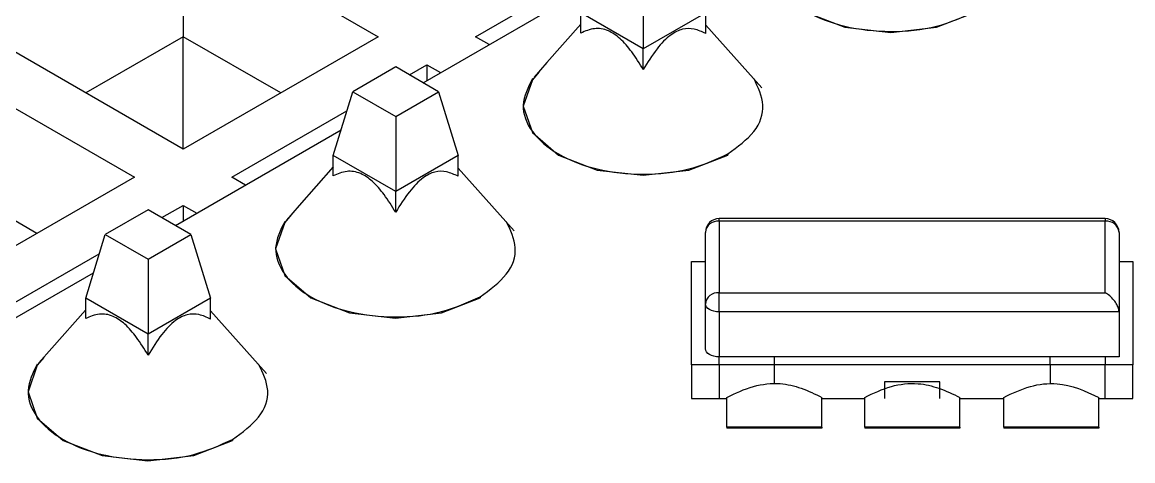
# Model space of a CAD drawing. Header units: millimetres. Extents: x 53 to 380, y 29 to 265.
# Drawn here: x 296.116 to 300.143, y 111.987 to 113.58 of the extents above; entities that cross this region are included whole.
import ezdxf

# ---------------------------------------------------------------- set-up
doc = ezdxf.new("R2010")
doc.units = ezdxf.units.MM

msp = doc.modelspace()

# ---------------------------------------------------------------- linework, layer by layer
at = {"color": 7, "linetype": 'Continuous', "lineweight": 25}
for p, q in [((296.6994, 113.9356), (297.4065, 113.5274)), ((296.6994, 113.9356), (296.6994, 113.5273)), ((297.7601, 113.5274), (298.1913, 113.7763)), ((298.3682, 113.7563), (298.3682, 113.484)), ((297.5692, 113.3603), (298.1702, 113.7073)), ((298.3682, 113.484), (298.1419, 113.6146)), ((298.1419, 113.5406), (298.1419, 113.6146)), ((298.5945, 113.6146), (298.3682, 113.484)), ((298.5945, 113.5389), (298.5945, 113.6146)), ((298.7981, 113.3412), (298.5945, 113.5688)), ((296.6994, 113.1191), (295.9923, 113.5274)), ((296.6994, 113.5273), (296.3459, 113.3232)), ((297.4065, 113.5274), (296.6994, 113.1191)), ((297.053, 113.3232), (296.6994, 113.5273)), ((296.6994, 113.1191), (296.6994, 113.5273)), ((297.8093, 113.4989), (297.7601, 113.5274)), ((298.3682, 113.4082), (298.3682, 113.484)), ((295.8155, 113.4253), (296.5227, 113.0171)), ((297.52, 113.3887), (297.5833, 113.4253)), ((297.5833, 113.4253), (297.6326, 113.3969)), ((297.5833, 113.4253), (297.5833, 113.3684)), ((297.4702, 113.4175), (297.3146, 113.3277)), ((297.6257, 113.3277), (297.4702, 113.4175)), ((297.2439, 113.0962), (297.3146, 113.3277)), ((297.3146, 113.3277), (297.4702, 113.2379)), ((297.4702, 113.2379), (297.6257, 113.3277)), ((297.6257, 113.3277), (297.6964, 113.0962)), ((296.8762, 113.0171), (297.2933, 113.2579)), ((297.4702, 113.2379), (297.4702, 112.9655)), ((296.6712, 112.8419), (297.2722, 113.1888)), ((298.6747, 113.1017), (298.6747, 113.0976)), ((297.4702, 112.9655), (297.2439, 113.0962)), ((297.2439, 113.0222), (297.2439, 113.0962)), ((297.6964, 113.0962), (297.4702, 112.9655)), ((297.6964, 113.0205), (297.6964, 113.0962)), ((297.9001, 112.8228), (297.6967, 113.0502)), ((296.5227, 113.0171), (295.8155, 112.6089)), ((296.1691, 112.813), (295.8155, 113.0171)), ((296.9255, 112.9887), (296.8762, 113.0171)), ((297.4702, 112.8898), (297.4702, 112.9655)), ((296.5721, 112.8991), (296.4166, 112.8093)), ((296.7277, 112.8093), (296.5721, 112.8991)), ((296.622, 112.8703), (296.6994, 112.915)), ((296.6994, 112.915), (296.7487, 112.8866)), ((296.6994, 112.915), (296.6994, 112.8582)), ((300.0434, 112.8668), (298.6434, 112.8668)), ((298.6434, 112.8576), (298.6434, 112.5978)), ((300.0434, 112.8576), (298.6434, 112.8576)), ((300.0434, 112.5978), (300.0434, 112.8576)), ((296.3459, 112.5777), (296.4166, 112.8093)), ((296.4166, 112.8093), (296.5721, 112.7195)), ((296.5721, 112.7195), (296.7277, 112.8093)), ((296.7277, 112.8093), (296.7984, 112.5777)), ((298.5934, 112.557), (298.5934, 112.8168)), ((300.0934, 112.8168), (300.0934, 112.5281)), ((295.9923, 112.5068), (296.3953, 112.7395)), ((296.5721, 112.7195), (296.5721, 112.4471)), ((298.5434, 112.336), (298.5434, 112.7112)), ((298.5434, 112.7112), (298.5934, 112.7112)), ((300.0934, 112.7112), (300.1434, 112.7112)), ((300.1434, 112.7112), (300.1434, 112.336)), ((295.7732, 112.3235), (296.3742, 112.6704)), ((296.5721, 112.4471), (296.3459, 112.5777)), ((296.3459, 112.5038), (296.3459, 112.5777)), ((296.7984, 112.5777), (296.5721, 112.4471)), ((296.7984, 112.502), (296.7984, 112.5777)), ((297.7767, 112.5833), (297.7767, 112.5792)), ((298.6434, 112.5978), (300.0434, 112.5978)), ((298.5934, 112.3937), (298.5934, 112.557)), ((297.002, 112.3044), (296.7987, 112.5317)), ((300.0934, 112.5281), (298.6434, 112.5281)), ((298.6434, 112.5281), (298.6434, 112.3648)), ((300.0934, 112.5281), (300.0934, 112.3648)), ((296.5721, 112.3714), (296.5721, 112.4471)), ((298.5434, 112.336), (298.5434, 112.2135)), ((298.6434, 112.336), (298.5434, 112.336)), ((298.8434, 112.3648), (298.6434, 112.3648)), ((298.6434, 112.336), (298.6434, 112.3648)), ((298.6434, 112.336), (298.6434, 112.2135)), ((298.8434, 112.336), (298.6434, 112.336)), ((299.8434, 112.3648), (298.8434, 112.3648)), ((298.8434, 112.336), (298.8434, 112.3648)), ((299.8434, 112.336), (298.8434, 112.336)), ((300.0434, 112.3648), (299.8434, 112.3648)), ((299.8434, 112.336), (299.8434, 112.3648)), ((300.0434, 112.336), (299.8434, 112.336)), ((300.0934, 112.3648), (300.0434, 112.3648)), ((300.0434, 112.3648), (300.0434, 112.336)), ((300.0434, 112.2135), (300.0434, 112.336)), ((300.1434, 112.336), (300.0434, 112.336)), ((300.1434, 112.2135), (300.1434, 112.336)), ((299.4434, 112.2747), (299.2434, 112.2747)), ((299.2434, 112.2747), (299.2434, 112.2494)), ((299.4434, 112.2496), (299.4434, 112.2747)), ((299.2434, 112.2472), (299.2434, 112.2135)), ((299.4434, 112.2135), (299.4434, 112.2493)), ((298.5434, 112.2135), (298.6434, 112.2135)), ((298.6434, 112.2135), (298.6714, 112.2135)), ((299.0161, 112.2135), (299.1713, 112.2135)), ((299.516, 112.2135), (299.6755, 112.2135)), ((300.0202, 112.2135), (300.0434, 112.2135)), ((300.0434, 112.2135), (300.1434, 112.2135)), ((298.6714, 112.1098), (298.6714, 112.1058)), ((299.0161, 112.1058), (298.6714, 112.1058)), ((299.0161, 112.1098), (299.0161, 112.1058)), ((299.1713, 112.1098), (299.1713, 112.1058)), ((299.516, 112.1058), (299.1713, 112.1058)), ((299.516, 112.1098), (299.516, 112.1058)), ((299.6755, 112.1098), (299.6755, 112.1058)), ((300.0202, 112.1058), (299.6755, 112.1058)), ((300.0202, 112.1098), (300.0202, 112.1058)), ((296.8786, 112.0649), (296.8786, 112.0608))]:
    msp.add_line(p, q, dxfattribs=at)
at = {"color": 8, "linetype": 'Continuous', "lineweight": 25}
for p, q in [((298.8434, 112.2684), (298.8434, 112.336)), ((299.8434, 112.336), (299.8434, 112.2681))]:
    msp.add_line(p, q, dxfattribs=at)
at = {"color": 7, "linetype": 'Continuous', "lineweight": 25, "flags": 128}
for points in [[(298.8877, 113.9174), (298.864, 113.8894), (298.8309, 113.7934), (298.864, 113.6974), (298.9582, 113.616), (299.0991, 113.5617), (299.2654, 113.5426), (299.4317, 113.5617), (299.5727, 113.616)], [(298.1419, 113.5731), (298.0186, 113.4332), (297.9718, 113.3802)], [(297.9896, 113.399), (297.9659, 113.371), (297.9329, 113.275), (297.9659, 113.179), (298.0601, 113.0976), (298.2011, 113.0432), (298.3674, 113.0241), (298.5337, 113.0432), (298.6747, 113.0976)], [(297.2439, 113.0546), (297.1206, 112.9148), (297.0738, 112.8618)], [(297.0916, 112.8806), (297.0679, 112.8526), (297.0348, 112.7566), (297.0679, 112.6606), (297.1621, 112.5792), (297.3031, 112.5248), (297.4694, 112.5057), (297.6357, 112.5248), (297.7767, 112.5792)], [(298.6434, 112.5281), (298.6434, 112.5366), (298.6434, 112.5459), (298.6434, 112.5557), (298.6434, 112.5655), (298.6434, 112.5749), (298.6434, 112.5837), (298.6434, 112.5914), (298.6434, 112.5978)], [(298.6434, 112.5281), (298.6336, 112.5287), (298.6243, 112.5303), (298.6156, 112.533), (298.608, 112.5366), (298.6018, 112.541), (298.5972, 112.5459), (298.5944, 112.5514), (298.5934, 112.557)], [(296.3446, 112.5347), (296.2225, 112.3964), (296.1758, 112.3434)], [(298.6434, 112.3648), (298.6336, 112.3654), (298.6243, 112.367), (298.6156, 112.3697), (298.608, 112.3733), (298.6018, 112.3776), (298.5972, 112.3826), (298.5944, 112.3881), (298.5934, 112.3937)], [(296.1936, 112.3621), (296.1699, 112.3342), (296.1368, 112.2382), (296.1699, 112.1422), (296.2641, 112.0608), (296.4051, 112.0064), (296.5714, 111.9873), (296.7376, 112.0064), (296.8786, 112.0608)]]:
    msp.add_lwpolyline(points, dxfattribs=at)
at = {"color": 8, "linetype": 'Continuous', "lineweight": 25, "flags": 128}
for points in [[(298.6434, 112.8576), (298.6434, 112.8624), (298.6434, 112.8655), (298.6434, 112.8668), (298.6434, 112.8668)], [(300.0434, 112.8668), (300.0434, 112.8668), (300.0434, 112.8655), (300.0434, 112.8624), (300.0434, 112.8576)]]:
    msp.add_lwpolyline(points, dxfattribs=at)
at = {"color": 7, "linetype": 'Continuous', "lineweight": 25}
for centre, radius, start, end in [((298.6434, 112.8168), 0.05, 90, 180), ((300.0434, 112.8168), 0.05, 0, 90), ((298.6392, 112.8117), 0.0461, 84.8164, 173.6485), ((300.0476, 112.8117), 0.0461, 6.3517, 95.1833), ((298.6392, 112.5519), 0.0461, 84.8167, 173.6482)]:
    msp.add_arc(centre, radius, start, end, dxfattribs=at)
for points, knots in [([(298.864, 113.8936), (298.8482, 113.8618), (298.8168, 113.7982), (298.8543, 113.6989), (298.9499, 113.6156), (299.095, 113.5597), (299.2648, 113.5405), (299.4382, 113.5585), (299.5279, 113.5996), (299.5727, 113.6202)], [0, 0, 0, 0, 0.142857, 0.285714, 0.428571, 0.571429, 0.714286, 0.857143, 1, 1, 1, 1]), ([(298.3682, 113.4082), (298.3547, 113.4302), (298.3295, 113.4708), (298.286, 113.5216), (298.2375, 113.5546), (298.1868, 113.5606), (298.1577, 113.5477), (298.1419, 113.5406)], [0, 0, 0, 0, 0.2101508, 0.3903337, 0.553502, 0.757156, 1, 1, 1, 1]), ([(298.5945, 113.5389), (298.5809, 113.5453), (298.5558, 113.5573), (298.5124, 113.5585), (298.4636, 113.535), (298.4129, 113.481), (298.384, 113.4339), (298.3682, 113.4082)], [0, 0, 0, 0, 0.21021, 0.389862, 0.552009, 0.755734, 1, 1, 1, 1]), ([(297.9659, 113.3751), (297.9502, 113.3434), (297.9187, 113.2798), (297.9562, 113.1804), (298.0519, 113.0972), (298.197, 113.0412), (298.3668, 113.0221), (298.5402, 113.0401), (298.6298, 113.0812), (298.6747, 113.1017)], [0, 0, 0, 0, 0.142857, 0.285714, 0.428571, 0.571429, 0.714286, 0.857143, 1, 1, 1, 1]), ([(298.6747, 113.1017), (298.71, 113.1276), (298.7808, 113.1792), (298.8155, 113.2801), (298.7844, 113.3435), (298.7689, 113.3751)], [0, 0, 0, 0, 0.333333, 0.666667, 1, 1, 1, 1]), ([(297.4702, 112.8898), (297.4566, 112.9117), (297.4315, 112.9524), (297.388, 113.0032), (297.3395, 113.0362), (297.2887, 113.0422), (297.2597, 113.0292), (297.2439, 113.0222)], [0, 0, 0, 0, 0.2101508, 0.3903337, 0.553502, 0.757156, 1, 1, 1, 1]), ([(297.6964, 113.0205), (297.6829, 113.0269), (297.6578, 113.0389), (297.6144, 113.04), (297.5656, 113.0166), (297.5149, 112.9626), (297.4859, 112.9155), (297.4702, 112.8898)], [0, 0, 0, 0, 0.2102095, 0.3898619, 0.5520098, 0.7557337, 1, 1, 1, 1]), ([(297.0679, 112.8567), (297.0522, 112.8249), (297.0207, 112.7614), (297.0582, 112.662), (297.1539, 112.5788), (297.299, 112.5228), (297.4688, 112.5037), (297.6422, 112.5217), (297.7318, 112.5628), (297.7767, 112.5833)], [0, 0, 0, 0, 0.142857, 0.285714, 0.428571, 0.571429, 0.714286, 0.857143, 1, 1, 1, 1]), ([(297.7767, 112.5833), (297.812, 112.6092), (297.8827, 112.6608), (297.9175, 112.7617), (297.8864, 112.825), (297.8709, 112.8567)], [0, 0, 0, 0, 0.333333, 0.666667, 1, 1, 1, 1]), ([(300.0934, 112.5281), (300.093, 112.5322), (300.0921, 112.5409), (300.0854, 112.556), (300.0744, 112.5721), (300.0598, 112.5871), (300.0488, 112.5943), (300.0434, 112.5978)], [0, 0, 0, 0, 0.146758, 0.316117, 0.510248, 0.757793, 1, 1, 1, 1]), ([(296.5721, 112.3714), (296.5586, 112.3933), (296.5334, 112.434), (296.49, 112.4847), (296.4414, 112.5178), (296.3907, 112.5238), (296.3617, 112.5108), (296.3459, 112.5038)], [0, 0, 0, 0, 0.2101508, 0.3903337, 0.553502, 0.757156, 1, 1, 1, 1]), ([(296.7984, 112.502), (296.7849, 112.5085), (296.7598, 112.5205), (296.7163, 112.5216), (296.6675, 112.4982), (296.6169, 112.4442), (296.5879, 112.3971), (296.5721, 112.3714)], [0, 0, 0, 0, 0.210209, 0.389862, 0.552009, 0.755734, 1, 1, 1, 1]), ([(296.1699, 112.3383), (296.1542, 112.3065), (296.1227, 112.243), (296.1602, 112.1436), (296.2558, 112.0604), (296.4009, 112.0044), (296.5708, 111.9852), (296.7441, 112.0033), (296.8338, 112.0444), (296.8786, 112.0649)], [0, 0, 0, 0, 0.142857, 0.285714, 0.428571, 0.571428, 0.714286, 0.857143, 1, 1, 1, 1]), ([(296.8786, 112.0649), (296.914, 112.0907), (296.9847, 112.1424), (297.0195, 112.2433), (296.9884, 112.3066), (296.9728, 112.3383)], [0, 0, 0, 0, 0.333333, 0.666666, 1, 1, 1, 1]), ([(298.6714, 112.2176), (298.7026, 112.2327), (298.7618, 112.2614), (298.8589, 112.2733), (298.9442, 112.2524), (298.9914, 112.2296), (299.0161, 112.2176)], [0, 0, 0, 0, 0.292129, 0.555157, 0.76746, 1, 1, 1, 1]), ([(299.1713, 112.2176), (299.2025, 112.2327), (299.2617, 112.2613), (299.3589, 112.2731), (299.4441, 112.2523), (299.4913, 112.2295), (299.516, 112.2176)], [0, 0, 0, 0, 0.292056, 0.555187, 0.767534, 1, 1, 1, 1]), ([(299.6755, 112.2176), (299.7066, 112.2326), (299.7657, 112.2612), (299.893, 112.2766), (299.9712, 112.2403), (300.0202, 112.2176)], [0, 0, 0, 0, 0.292857, 0.556797, 1, 1, 1, 1]), ([(298.6714, 112.1098), (298.6714, 112.13), (298.6714, 112.1659), (298.6714, 112.2018), (298.6714, 112.2176)], [0, 0, 0, 0, 0.56, 1, 1, 1, 1]), ([(299.0161, 112.1098), (299.0161, 112.13), (299.0161, 112.1659), (299.0161, 112.2018), (299.0161, 112.2176)], [0, 0, 0, 0, 0.56, 1, 1, 1, 1]), ([(299.1713, 112.1098), (299.1713, 112.13), (299.1713, 112.1659), (299.1713, 112.2018), (299.1713, 112.2176)], [0, 0, 0, 0, 0.56, 1, 1, 1, 1]), ([(299.516, 112.1098), (299.516, 112.13), (299.516, 112.1659), (299.516, 112.2018), (299.516, 112.2176)], [0, 0, 0, 0, 0.56, 1, 1, 1, 1]), ([(299.6755, 112.1098), (299.6755, 112.13), (299.6755, 112.1659), (299.6755, 112.2018), (299.6755, 112.2176)], [0, 0, 0, 0, 0.560001, 1, 1, 1, 1]), ([(300.0202, 112.1098), (300.0202, 112.13), (300.0202, 112.1659), (300.0202, 112.2018), (300.0202, 112.2176)], [0, 0, 0, 0, 0.56, 1, 1, 1, 1]), ([(299.0161, 112.1098), (298.9518, 112.1099), (298.8369, 112.11), (298.722, 112.1099), (298.6714, 112.1098)], [0, 0, 0, 0, 0.56, 1, 1, 1, 1]), ([(299.516, 112.1098), (299.4517, 112.1099), (299.3368, 112.11), (299.2219, 112.1099), (299.1713, 112.1098)], [0, 0, 0, 0, 0.56, 1, 1, 1, 1]), ([(300.0202, 112.1098), (299.9558, 112.1099), (299.8409, 112.11), (299.726, 112.1099), (299.6755, 112.1098)], [0, 0, 0, 0, 0.56, 1, 1, 1, 1])]:
    msp.add_open_spline(points, degree=3, knots=knots, dxfattribs=at)

doc.saveas('drawing.dxf')
